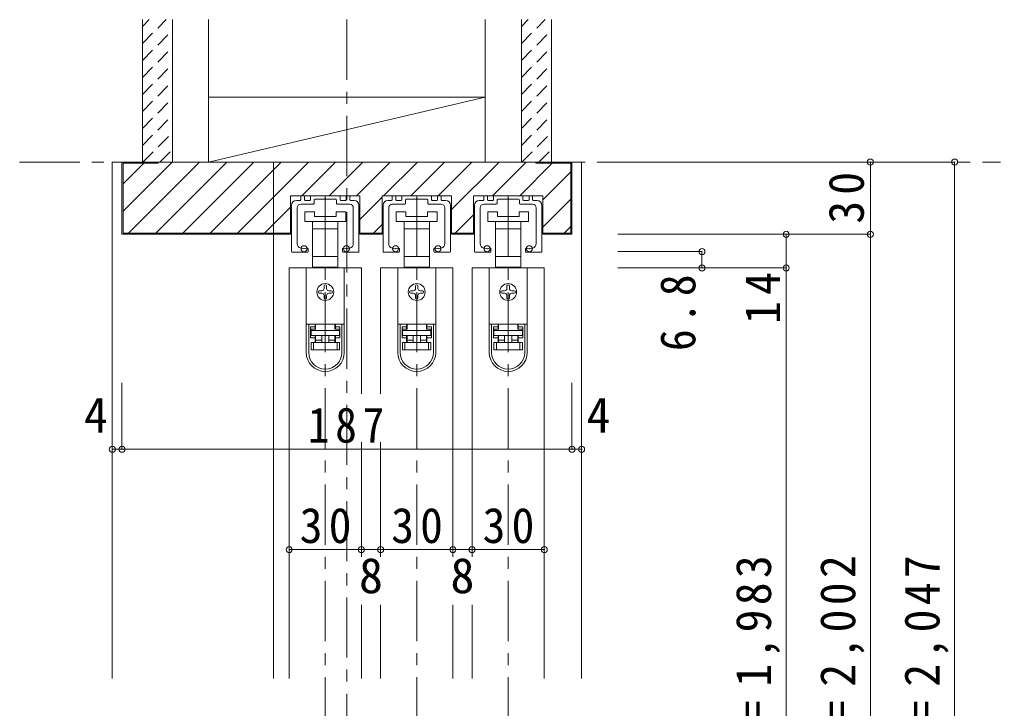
# Model space of a CAD drawing. Units: millimetres at full size, sheet at 1:5; details may follow other scales. Extents: x -957 to 993, y -689 to 708.
# Drawn here: x -523.8 to -116.3, y -220.5 to 65.6 of the extents above; entities that cross this region are included whole.
import ezdxf
from ezdxf.enums import TextEntityAlignment as Align

# ---------------------------------------------------------------- set-up
doc = ezdxf.new("R2010")
doc.units = ezdxf.units.MM
doc.header["$LTSCALE"] = 5
doc.header["$PDMODE"] = 32
doc.header["$PDSIZE"] = 2.5
doc.linetypes.add('CHAIN1', pattern=[8, 5, -1, 1, -1])
doc.linetypes.add('DASHED1', pattern=[1.8, 1.2, -0.6])
doc.layers.add('0-B_寸法', color=7, linetype='Continuous', lineweight=9)
doc.styles.add('ＭＳ ゴシック', font='')
doc.styles.get('ＭＳ ゴシック').set_extended_font_data('MS Gothic')

# ---------------------------------------------------------------- blocks, each defined once
blk = doc.blocks.new('01')
at = {"layer": '0-B_寸法'}
for p, q in [((-12, 5.72), (-10.45, 5.72)), ((-10.15, 6.02), (-10.15, 7.42)), ((-10.15, 4.22), (-4.95, 4.22)), ((-8.95, 7.72), (-9.85, 7.72)), ((-8.65, 6.02), (-8.65, 7.42)), ((-6.45, 5.72), (-8.35, 5.72)), ((-6.15, 7.42), (-6.15, 6.02)), ((-5.85, 7.72), (5.85, 7.72)), ((-4.65, 4.52), (-4.65, 5.92)), ((-4.35, 6.22), (-0.3, 6.22)), ((0, 6.52), (-0.3, 6.22)), ((0, 6.52), (0.3, 6.22)), ((4.35, 6.22), (0.3, 6.22)), ((4.65, 4.52), (4.65, 5.92)), ((10.15, 4.22), (4.95, 4.22)), ((6.15, 7.42), (6.15, 6.02)), ((6.45, 5.72), (8.35, 5.72)), ((8.65, 6.02), (8.65, 7.42)), ((8.95, 7.72), (9.85, 7.72)), ((10.15, 6.02), (10.15, 7.42)), ((12, 5.72), (10.45, 5.72)), ((-14, 3.72), (-14, -15.48)), ((-11.65, 2.72), (-11.65, -12.157)), ((11.65, 2.72), (11.65, -12.157)), ((14, 3.72), (14, -15.48)), ((-13.7, -15.78), (-7.45, -15.78)), ((-7.15, -15.48), (-7.15, -14.405)), ((7.15, -15.48), (7.15, -14.405)), ((13.7, -15.78), (7.45, -15.78))]:
    blk.add_line(p, q, dxfattribs=at)
for centre, radius, start, end in [((-12, 3.72), 2, 90, 180), ((-10.15, 2.72), 1.5, 90, 180), ((-10.45, 6.02), 0.3, 270, 0), ((-9.85, 7.42), 0.3, 90, 180), ((-8.95, 7.42), 0.3, 0, 90), ((-8.35, 6.02), 0.3, 180, 270), ((-6.45, 6.02), 0.3, 270, 0), ((-5.85, 7.42), 0.3, 90, 180), ((-4.95, 4.52), 0.3, 270, 0), ((-4.35, 5.92), 0.3, 90, 180), ((4.35, 5.92), 0.3, 0, 90), ((4.95, 4.52), 0.3, 180, 270), ((5.85, 7.42), 0.3, 0, 90), ((6.45, 6.02), 0.3, 180, 270), ((8.35, 6.02), 0.3, 270, 0), ((8.95, 7.42), 0.3, 90, 180), ((9.85, 7.42), 0.3, 0, 90), ((10.45, 6.02), 0.3, 180, 270), ((10.15, 2.72), 1.5, 0, 90), ((12, 3.72), 2, 0, 90), ((-9.65, -12.157), 2, 180, 253.54075), ((9.65, -12.157), 2, 286.45925, 0), ((-13.7, -15.48), 0.3, 180, 270), ((-8.8, -9.28), 5, 253.54075, 284.75682), ((-7.45, -14.405), 0.3, 0, 104.75682), ((-7.45, -15.48), 0.3, 270, 0), ((7.45, -14.405), 0.3, 75.24318, 180), ((7.45, -15.48), 0.3, 180, 270), ((8.8, -9.28), 5, 255.24318, 286.45925), ((13.7, -15.48), 0.3, 270, 0)]:
    blk.add_arc(centre, radius, start, end, dxfattribs=at)
for p in [(-8.8, -14.28), (8.8, -14.28)]:
    blk.add_point(p, dxfattribs=at)

msp = doc.modelspace()

# ---------------------------------------------------------------- linework, layer by layer
at = {"layer": '0-B_寸法'}
for p, q in [((-472.815, 65.558), (-472.815, 6.407)), ((-460.315, 65.558), (-460.315, 6.407)), ((-445.315, 65.558), (-445.315, 6.407)), ((-330.315, 6.407), (-330.315, 65.558)), ((-315.315, 65.558), (-315.315, 6.407)), ((-302.815, 65.558), (-302.815, 6.407)), ((-330.315, 33.407), (-445.315, 33.407)), ((-445.315, 6.407), (-330.315, 33.407)), ((-485.315, 6.407), (-481.315, 6.407)), ((-485.315, 6.407), (-485.315, -208.094)), ((-480.815, -14.019), (-460.457, 6.338)), ((-480.815, 5.907), (-480.815, -23.093)), ((-480.815, -2.706), (-472.203, 5.907)), ((-478.575, -23.093), (-449.075, 6.407)), ((-472.815, 6.407), (-460.315, 6.407)), ((-467.261, -23.093), (-437.761, 6.407)), ((-455.948, -23.093), (-426.448, 6.407)), ((-445.315, 6.407), (-330.315, 6.407)), ((-444.634, -23.093), (-415.134, 6.407)), ((-433.32, -23.093), (-403.82, 6.407)), ((-418.315, 6.407), (-418.315, -208.094)), ((-406.507, -7.593), (-392.507, 6.407)), ((-395.193, -7.593), (-381.193, 6.407)), ((-383.879, -7.593), (-369.879, 6.407)), ((-372.565, -7.593), (-358.565, 6.407)), ((-361.252, -7.593), (-347.252, 6.407)), ((-349.938, -7.593), (-335.938, 6.407)), ((-344.415, -13.384), (-324.624, 6.407)), ((-327.311, -7.593), (-313.311, 6.407)), ((-315.997, -7.593), (-302.497, 5.907)), ((-315.315, 6.407), (-302.815, 6.407)), ((-309.315, 5.907), (-309.315, 6.407)), ((-294.815, 5.907), (-309.315, 5.907)), ((-294.815, -23.093), (-294.815, 5.907)), ((-294.315, -23.593), (-294.315, 6.407)), ((-135.315, 6.407), (-275.315, 6.407)), ((-170.315, -428.593), (-170.315, 6.407)), ((-135.315, 6.407), (-135.315, -443.593)), ((-306.415, -9.325), (-294.815, 2.275)), ((-411.215, -23.593), (-411.215, -7.593)), ((-411.215, -7.593), (-382.415, -7.593)), ((-382.415, -23.593), (-382.415, -7.593)), ((-373.215, -7.593), (-344.415, -7.593)), ((-373.215, -23.593), (-373.215, -7.593)), ((-344.415, -23.593), (-344.415, -7.593)), ((-335.215, -7.593), (-306.415, -7.593)), ((-306.415, -23.593), (-306.415, -7.593)), ((-382.415, -17.443), (-373.215, -8.243)), ((-306.415, -20.639), (-294.815, -9.039)), ((-422.007, -23.093), (-411.215, -12.302)), ((-405.315, -14.293), (-405.315, -18.293)), ((-401.315, -14.293), (-405.315, -14.293)), ((-401.315, -16.293), (-401.315, -14.293)), ((-392.315, -16.293), (-401.315, -16.293)), ((-392.315, -14.293), (-392.315, -16.293)), ((-388.315, -14.293), (-392.315, -14.293)), ((-388.315, -18.293), (-388.315, -14.293)), ((-367.315, -14.293), (-367.315, -18.293)), ((-363.315, -14.293), (-367.315, -14.293)), ((-363.315, -16.293), (-363.315, -14.293)), ((-354.315, -16.293), (-363.315, -16.293)), ((-354.315, -14.293), (-354.315, -16.293)), ((-350.315, -14.293), (-354.315, -14.293)), ((-350.315, -18.293), (-350.315, -14.293)), ((-342.811, -23.093), (-335.215, -15.498)), ((-329.315, -14.293), (-329.315, -18.293)), ((-325.315, -14.293), (-329.315, -14.293)), ((-325.315, -16.293), (-325.315, -14.293)), ((-316.315, -16.293), (-325.315, -16.293)), ((-316.315, -14.293), (-316.315, -16.293)), ((-312.315, -14.293), (-316.315, -14.293)), ((-312.315, -18.293), (-312.315, -14.293)), ((-405.315, -18.293), (-396.815, -18.293)), ((-402.065, -18.293), (-402.065, -21.293)), ((-396.815, -18.293), (-388.315, -18.293)), ((-391.565, -21.293), (-391.565, -18.293)), ((-376.752, -23.093), (-373.215, -19.556)), ((-367.315, -18.293), (-358.815, -18.293)), ((-364.065, -18.293), (-364.065, -21.293)), ((-358.815, -18.293), (-350.315, -18.293)), ((-353.565, -21.293), (-353.565, -18.293)), ((-329.315, -18.293), (-320.815, -18.293)), ((-326.065, -18.293), (-326.065, -21.293)), ((-320.815, -18.293), (-312.315, -18.293)), ((-315.565, -21.293), (-315.565, -18.293)), ((-297.556, -23.093), (-294.815, -20.352)), ((-481.315, -23.593), (-411.215, -23.593)), ((-480.815, -23.093), (-411.215, -23.093)), ((-402.065, -21.293), (-402.065, -32.893)), ((-402.065, -21.293), (-396.815, -21.293)), ((-396.815, -21.293), (-391.565, -21.293)), ((-391.565, -32.893), (-391.565, -21.293)), ((-382.415, -23.093), (-373.215, -23.093)), ((-382.415, -23.593), (-373.215, -23.593)), ((-364.065, -21.293), (-364.065, -32.893)), ((-364.065, -21.293), (-358.815, -21.293)), ((-358.815, -21.293), (-353.565, -21.293)), ((-353.565, -32.893), (-353.565, -21.293)), ((-344.415, -23.093), (-335.215, -23.093)), ((-326.065, -21.293), (-326.065, -32.893)), ((-326.065, -21.293), (-320.815, -21.293)), ((-320.815, -21.293), (-315.565, -21.293)), ((-315.565, -32.893), (-315.565, -21.293)), ((-306.415, -23.093), (-294.815, -23.093)), ((-306.415, -23.593), (-294.315, -23.593)), ((-170.315, -23.593), (-275.315, -23.593)), ((-240.315, -30.793), (-275.315, -30.793)), ((-240.315, -30.793), (-240.315, -37.593)), ((-402.065, -32.893), (-402.065, -37.293)), ((-396.815, -32.893), (-402.065, -32.893)), ((-391.565, -32.893), (-396.815, -32.893)), ((-391.565, -37.293), (-391.565, -32.893)), ((-364.065, -32.893), (-364.065, -37.293)), ((-358.815, -32.893), (-364.065, -32.893)), ((-353.565, -32.893), (-358.815, -32.893)), ((-353.565, -37.293), (-353.565, -32.893)), ((-326.065, -32.893), (-326.065, -37.293)), ((-320.815, -32.893), (-326.065, -32.893)), ((-315.565, -32.893), (-320.815, -32.893)), ((-315.565, -37.293), (-315.565, -32.893)), ((-411.815, -37.593), (-411.815, -208.094)), ((-411.815, -37.593), (-381.815, -37.593)), ((-404.715, -37.593), (-404.715, -60.893)), ((-388.915, -37.593), (-404.715, -37.593)), ((-402.065, -37.293), (-400.815, -37.293)), ((-392.815, -37.593), (-392.815, -37.293)), ((-392.815, -37.293), (-391.565, -37.293)), ((-388.915, -37.593), (-388.915, -60.893)), ((-381.815, -37.593), (-381.815, -89.898)), ((-373.815, -37.593), (-373.815, -89.898)), ((-373.815, -37.593), (-343.815, -37.593)), ((-366.715, -37.593), (-366.715, -60.893)), ((-350.915, -37.593), (-366.715, -37.593)), ((-364.065, -37.293), (-362.815, -37.293)), ((-354.815, -37.593), (-354.815, -37.293)), ((-354.815, -37.293), (-353.565, -37.293)), ((-350.915, -37.593), (-350.915, -60.893)), ((-343.815, -37.593), (-343.815, -157.594)), ((-335.815, -37.593), (-335.815, -157.594)), ((-335.815, -37.593), (-305.815, -37.593)), ((-328.715, -37.593), (-328.715, -60.893)), ((-312.915, -37.593), (-328.715, -37.593)), ((-326.065, -37.293), (-324.815, -37.293)), ((-316.815, -37.593), (-316.815, -37.293)), ((-316.815, -37.293), (-315.565, -37.293)), ((-312.915, -37.593), (-312.915, -60.893)), ((-305.815, -37.593), (-305.815, -208.094)), ((-205.315, -37.593), (-275.315, -37.593)), ((-398.315, -47.093), (-399.315, -47.093)), ((-399.315, -48.093), (-398.315, -48.093)), ((-397.315, -45.093), (-397.315, -46.093)), ((-396.315, -46.093), (-396.315, -45.093)), ((-394.315, -47.093), (-395.315, -47.093)), ((-395.315, -48.093), (-394.315, -48.093)), ((-360.315, -47.093), (-361.315, -47.093)), ((-361.315, -48.093), (-360.315, -48.093)), ((-359.315, -45.093), (-359.315, -46.093)), ((-358.315, -46.093), (-358.315, -45.093)), ((-356.315, -47.093), (-357.315, -47.093)), ((-357.315, -48.093), (-356.315, -48.093)), ((-322.315, -47.093), (-323.315, -47.093)), ((-323.315, -48.093), (-322.315, -48.093)), ((-321.315, -45.093), (-321.315, -46.093)), ((-320.315, -46.093), (-320.315, -45.093)), ((-318.315, -47.093), (-319.315, -47.093)), ((-319.315, -48.093), (-318.315, -48.093)), ((-397.315, -49.093), (-397.315, -50.093)), ((-396.315, -50.093), (-396.315, -49.093)), ((-359.315, -49.093), (-359.315, -50.093)), ((-358.315, -50.093), (-358.315, -49.093)), ((-321.315, -49.093), (-321.315, -50.093)), ((-320.315, -50.093), (-320.315, -49.093)), ((-404.715, -60.893), (-404.715, -60.993)), ((-388.915, -60.893), (-404.715, -60.893)), ((-404.715, -60.993), (-404.715, -72.693)), ((-403.715, -60.993), (-404.715, -60.993)), ((-403.715, -72.693), (-403.715, -60.993)), ((-401.015, -60.993), (-403.715, -60.993)), ((-401.715, -60.993), (-401.715, -60.893)), ((-401.015, -60.993), (-401.015, -61.993)), ((-400.815, -63.093), (-400.815, -60.893)), ((-392.815, -60.893), (-392.815, -63.093)), ((-392.615, -61.993), (-392.615, -60.993)), ((-389.915, -60.993), (-392.615, -60.993)), ((-391.915, -60.893), (-391.915, -60.993)), ((-388.915, -60.893), (-388.915, -60.993)), ((-388.915, -72.693), (-388.915, -60.993)), ((-366.715, -60.893), (-366.715, -60.993)), ((-350.915, -60.893), (-366.715, -60.893)), ((-366.715, -60.993), (-366.715, -72.693)), ((-365.715, -60.993), (-366.715, -60.993)), ((-365.715, -72.693), (-365.715, -60.993)), ((-363.015, -60.993), (-365.715, -60.993)), ((-363.715, -60.993), (-363.715, -60.893)), ((-363.015, -60.993), (-363.015, -61.993)), ((-362.815, -63.093), (-362.815, -60.893)), ((-354.815, -60.893), (-354.815, -63.093)), ((-354.615, -61.993), (-354.615, -60.993)), ((-351.915, -60.993), (-354.615, -60.993)), ((-353.915, -60.893), (-353.915, -60.993)), ((-350.915, -60.893), (-350.915, -60.993)), ((-350.915, -72.693), (-350.915, -60.993)), ((-328.715, -60.893), (-328.715, -60.993)), ((-312.915, -60.893), (-328.715, -60.893)), ((-328.715, -60.993), (-328.715, -72.693)), ((-327.715, -60.993), (-328.715, -60.993)), ((-327.715, -72.693), (-327.715, -60.993)), ((-325.015, -60.993), (-327.715, -60.993)), ((-325.715, -60.993), (-325.715, -60.893)), ((-325.015, -60.993), (-325.015, -61.993)), ((-324.815, -63.093), (-324.815, -60.893)), ((-316.815, -60.893), (-316.815, -63.093)), ((-316.615, -61.993), (-316.615, -60.993)), ((-313.915, -60.993), (-316.615, -60.993)), ((-315.915, -60.893), (-315.915, -60.993)), ((-312.915, -60.893), (-312.915, -60.993)), ((-312.915, -72.693), (-312.915, -60.993)), ((-402.915, -61.993), (-401.015, -61.993)), ((-402.915, -61.993), (-402.915, -66.693)), ((-401.015, -62.993), (-402.915, -62.993)), ((-400.815, -63.093), (-402.715, -63.093)), ((-402.715, -63.093), (-402.715, -63.593)), ((-401.015, -61.993), (-401.015, -62.993)), ((-390.915, -63.093), (-392.815, -63.093)), ((-392.615, -61.993), (-390.715, -61.993)), ((-390.915, -63.593), (-390.915, -63.093)), ((-390.715, -66.693), (-390.715, -61.993)), ((-364.915, -61.993), (-363.015, -61.993)), ((-364.915, -61.993), (-364.915, -66.693)), ((-363.015, -62.993), (-364.915, -62.993)), ((-362.815, -63.093), (-364.715, -63.093)), ((-364.715, -63.093), (-364.715, -63.593)), ((-363.015, -61.993), (-363.015, -62.993)), ((-352.915, -63.093), (-354.815, -63.093)), ((-354.615, -61.993), (-352.715, -61.993)), ((-352.915, -63.593), (-352.915, -63.093)), ((-352.715, -66.693), (-352.715, -61.993)), ((-326.915, -61.993), (-325.015, -61.993)), ((-326.915, -61.993), (-326.915, -66.693)), ((-325.015, -62.993), (-326.915, -62.993)), ((-324.815, -63.093), (-326.715, -63.093)), ((-326.715, -63.093), (-326.715, -63.593)), ((-325.015, -61.993), (-325.015, -62.993)), ((-314.915, -63.093), (-316.815, -63.093)), ((-316.615, -61.993), (-314.715, -61.993)), ((-314.915, -63.593), (-314.915, -63.093)), ((-314.715, -66.693), (-314.715, -61.993)), ((-401.015, -66.693), (-402.915, -66.693)), ((-402.715, -71.593), (-402.715, -68.593)), ((-402.715, -68.593), (-401.715, -68.593)), ((-401.715, -68.593), (-401.715, -71.593)), ((-401.715, -68.593), (-391.915, -68.593)), ((-401.015, -66.693), (-401.015, -68.593)), ((-400.815, -67.593), (-400.815, -65.593)), ((-400.815, -67.593), (-398.315, -67.593)), ((-400.815, -68.593), (-400.815, -67.593)), ((-398.315, -65.593), (-398.315, -68.593)), ((-395.315, -65.593), (-395.315, -68.593)), ((-392.815, -65.593), (-392.815, -67.593)), ((-392.615, -65.693), (-390.715, -65.693)), ((-392.615, -66.693), (-392.615, -65.693)), ((-392.615, -68.593), (-392.615, -66.693)), ((-390.715, -66.693), (-392.615, -66.693)), ((-391.915, -71.593), (-391.915, -68.593)), ((-391.915, -68.593), (-390.915, -68.593)), ((-390.915, -68.593), (-390.915, -71.593)), ((-363.015, -66.693), (-364.915, -66.693)), ((-364.715, -71.593), (-364.715, -68.593)), ((-364.715, -68.593), (-363.715, -68.593)), ((-363.715, -68.593), (-363.715, -71.593)), ((-363.715, -68.593), (-353.915, -68.593)), ((-363.015, -66.693), (-363.015, -68.593)), ((-362.815, -67.593), (-362.815, -65.593)), ((-362.815, -67.593), (-360.315, -67.593)), ((-362.815, -68.593), (-362.815, -67.593)), ((-360.315, -65.593), (-360.315, -68.593)), ((-357.315, -65.593), (-357.315, -68.593)), ((-354.815, -65.593), (-354.815, -67.593)), ((-354.615, -65.693), (-352.715, -65.693)), ((-354.615, -66.693), (-354.615, -65.693)), ((-354.615, -68.593), (-354.615, -66.693)), ((-352.715, -66.693), (-354.615, -66.693)), ((-353.915, -71.593), (-353.915, -68.593)), ((-353.915, -68.593), (-352.915, -68.593)), ((-352.915, -68.593), (-352.915, -71.593)), ((-325.015, -66.693), (-326.915, -66.693)), ((-326.715, -71.593), (-326.715, -68.593)), ((-326.715, -68.593), (-325.715, -68.593)), ((-325.715, -68.593), (-325.715, -71.593)), ((-325.715, -68.593), (-315.915, -68.593)), ((-325.015, -66.693), (-325.015, -68.593)), ((-324.815, -67.593), (-324.815, -65.593)), ((-324.815, -67.593), (-322.315, -67.593)), ((-324.815, -68.593), (-324.815, -67.593)), ((-322.315, -65.593), (-322.315, -68.593)), ((-319.315, -65.593), (-319.315, -68.593)), ((-316.815, -65.593), (-316.815, -67.593)), ((-316.615, -65.693), (-314.715, -65.693)), ((-316.615, -66.693), (-316.615, -65.693)), ((-316.615, -68.593), (-316.615, -66.693)), ((-314.715, -66.693), (-316.615, -66.693)), ((-315.915, -71.593), (-315.915, -68.593)), ((-315.915, -68.593), (-314.915, -68.593)), ((-314.915, -68.593), (-314.915, -71.593)), ((-401.715, -71.593), (-402.715, -71.593)), ((-391.915, -71.593), (-401.715, -71.593)), ((-390.915, -71.593), (-391.915, -71.593)), ((-363.715, -71.593), (-364.715, -71.593)), ((-353.915, -71.593), (-363.715, -71.593)), ((-352.915, -71.593), (-353.915, -71.593)), ((-325.715, -71.593), (-326.715, -71.593)), ((-315.915, -71.593), (-325.715, -71.593)), ((-314.915, -71.593), (-315.915, -71.593)), ((-481.315, -112.898), (-481.315, -85.339)), ((-294.315, -112.898), (-294.315, -85.339)), ((-381.815, -109.898), (-381.815, -157.594)), ((-373.815, -109.898), (-373.815, -157.594)), ((-481.315, -112.898), (-294.315, -112.898)), ((-411.815, -154.594), (-381.815, -154.594)), ((-381.815, -154.594), (-373.815, -154.594)), ((-373.815, -154.594), (-343.815, -154.594)), ((-343.815, -154.594), (-335.815, -154.594)), ((-335.815, -154.594), (-305.815, -154.594)), ((-381.815, -177.594), (-381.815, -208.094)), ((-373.815, -177.594), (-373.815, -208.094)), ((-343.815, -177.594), (-343.815, -208.094)), ((-335.815, -177.594), (-335.815, -208.094))]:
    msp.add_line(p, q, dxfattribs=at)
at = {"layer": '0-B_寸法', "linetype": 'DASHED1'}
for p, q in [((-472.815, 62.757), (-470.014, 65.558)), ((-472.815, 55.686), (-462.943, 65.558)), ((-315.315, 62.757), (-312.514, 65.558)), ((-315.315, 55.686), (-305.443, 65.558)), ((-472.815, 48.615), (-460.315, 61.115)), ((-315.315, 48.615), (-302.815, 61.115)), ((-472.815, 41.544), (-460.315, 54.044)), ((-315.315, 41.544), (-302.815, 54.044)), ((-472.815, 34.473), (-460.315, 46.973)), ((-315.315, 34.473), (-302.815, 46.973)), ((-472.815, 27.402), (-460.315, 39.902)), ((-315.315, 27.402), (-302.815, 39.902)), ((-472.815, 20.331), (-460.315, 32.831)), ((-315.315, 20.331), (-302.815, 32.831)), ((-472.815, 13.26), (-460.315, 25.76)), ((-315.315, 13.26), (-302.815, 25.76)), ((-472.597, 6.407), (-460.315, 18.689)), ((-315.097, 6.407), (-302.815, 18.689)), ((-465.526, 6.407), (-460.315, 11.618)), ((-308.026, 6.407), (-302.815, 11.618))]:
    msp.add_line(p, q, dxfattribs=at)
at = {"layer": '0-B_寸法', "linetype": 'CHAIN1'}
for p, q in [((-387.815, 65.558), (-387.815, -453.593)), ((-523.815, 6.407), (-116.315, 6.407)), ((-396.815, -7.593), (-396.815, -443.593)), ((-358.815, -7.593), (-358.815, -443.593)), ((-320.815, -7.593), (-320.815, -443.593))]:
    msp.add_line(p, q, dxfattribs=at)
at = {"layer": '0-B_寸法', "color": 4}
for p, q in [((-485.315, -112.898), (-485.315, -85.339)), ((-481.315, -112.898), (-481.315, -85.339)), ((-294.315, -112.898), (-294.315, -85.339)), ((-290.315, -112.898), (-290.315, -85.339)), ((-485.315, -112.898), (-481.315, -112.898)), ((-294.315, -112.898), (-290.315, -112.898))]:
    msp.add_line(p, q, dxfattribs=at)
at = {"layer": '0-B_寸法'}
for points in [[(-294.315, 6.407), (-481.315, 6.407), (-481.315, -23.593)], [(-466.315, 6.407), (-466.315, 5.907), (-480.815, 5.907)], [(-294.315, 6.407), (-290.315, 6.407), (-290.315, -208.094)], [(-344.415, -23.593), (-335.215, -23.593), (-335.215, -7.593)], [(-205.315, -23.593), (-205.315, -423.594), (-275.315, -423.594)], [(-392.815, -37.293), (-400.815, -37.293), (-400.815, -37.593)], [(-354.815, -37.293), (-362.815, -37.293), (-362.815, -37.593)], [(-316.815, -37.293), (-324.815, -37.293), (-324.815, -37.593)], [(-388.915, -60.993), (-389.915, -60.993), (-389.915, -72.693)], [(-350.915, -60.993), (-351.915, -60.993), (-351.915, -72.693)], [(-312.915, -60.993), (-313.915, -60.993), (-313.915, -72.693)], [(-390.715, -62.993), (-392.615, -62.993), (-392.615, -61.993)], [(-352.715, -62.993), (-354.615, -62.993), (-354.615, -61.993)], [(-314.715, -62.993), (-316.615, -62.993), (-316.615, -61.993)], [(-402.915, -65.693), (-401.015, -65.693), (-401.015, -66.693)], [(-395.315, -67.593), (-392.815, -67.593), (-392.815, -68.593)], [(-364.915, -65.693), (-363.015, -65.693), (-363.015, -66.693)], [(-357.315, -67.593), (-354.815, -67.593), (-354.815, -68.593)], [(-326.915, -65.693), (-325.015, -65.693), (-325.015, -66.693)], [(-319.315, -67.593), (-316.815, -67.593), (-316.815, -68.593)]]:
    msp.add_lwpolyline(points, dxfattribs=at)
for points in [[(-390.915, -65.593), (-402.715, -65.593), (-402.715, -63.593), (-390.915, -63.593)], [(-352.915, -65.593), (-364.715, -65.593), (-364.715, -63.593), (-352.915, -63.593)], [(-314.915, -65.593), (-326.715, -65.593), (-326.715, -63.593), (-314.915, -63.593)]]:
    msp.add_lwpolyline(points, close=True, dxfattribs=at)
for centre in [(-396.815, -47.593), (-358.815, -47.593), (-320.815, -47.593)]:
    msp.add_circle(centre, 3.5, dxfattribs=at)
for centre, radius, start, end in [((-396.815, -45.093), 0.5, 90, 180), ((-396.815, -45.093), 0.5, 0, 90), ((-358.815, -45.093), 0.5, 90, 180), ((-358.815, -45.093), 0.5, 0, 90), ((-320.815, -45.093), 0.5, 90, 180), ((-320.815, -45.093), 0.5, 0, 90), ((-399.315, -47.593), 0.5, 90, 180), ((-399.315, -47.593), 0.5, 180, 270), ((-398.315, -46.093), 1, 270, 0), ((-398.315, -49.093), 1, 0, 90), ((-395.315, -46.093), 1, 180, 270), ((-395.315, -49.093), 1, 90, 180), ((-394.315, -47.593), 0.5, 0, 90), ((-394.315, -47.593), 0.5, 270, 0), ((-361.315, -47.593), 0.5, 90, 180), ((-361.315, -47.593), 0.5, 180, 270), ((-360.315, -46.093), 1, 270, 0), ((-360.315, -49.093), 1, 0, 90), ((-357.315, -46.093), 1, 180, 270), ((-357.315, -49.093), 1, 90, 180), ((-356.315, -47.593), 0.5, 0, 90), ((-356.315, -47.593), 0.5, 270, 0), ((-323.315, -47.593), 0.5, 90, 180), ((-323.315, -47.593), 0.5, 180, 270), ((-322.315, -46.093), 1, 270, 0), ((-322.315, -49.093), 1, 0, 90), ((-319.315, -46.093), 1, 180, 270), ((-319.315, -49.093), 1, 90, 180), ((-318.315, -47.593), 0.5, 0, 90), ((-318.315, -47.593), 0.5, 270, 0), ((-396.815, -50.093), 0.5, 180, 270), ((-396.815, -50.093), 0.5, 270, 0), ((-358.815, -50.093), 0.5, 180, 270), ((-358.815, -50.093), 0.5, 270, 0), ((-320.815, -50.093), 0.5, 180, 270), ((-320.815, -50.093), 0.5, 270, 0), ((-396.815, -72.693), 7.9, 180, 0), ((-396.815, -72.693), 6.9, 180, 0), ((-358.815, -72.693), 7.9, 180, 0), ((-358.815, -72.693), 6.9, 180, 0), ((-320.815, -72.693), 7.9, 180, 0), ((-320.815, -72.693), 6.9, 180, 0)]:
    msp.add_arc(centre, radius, start, end, dxfattribs=at)
for p in [(-170.315, 6.407), (-135.315, 6.407), (-205.315, -23.593), (-170.315, -23.593), (-240.315, -30.793), (-240.315, -37.593), (-205.315, -37.593), (-485.315, -112.898), (-481.315, -112.898), (-294.315, -112.898), (-290.315, -112.898), (-411.815, -154.594), (-381.815, -154.594), (-373.815, -154.594), (-343.815, -154.594), (-335.815, -154.594), (-305.815, -154.594)]:
    msp.add_point(p, dxfattribs=at)

# ---------------------------------------------------------------- block references
for p in [(-396.815, -15.313), (-358.815, -15.313), (-320.815, -15.313)]:
    msp.add_blockref('01', p, dxfattribs=at)

# ---------------------------------------------------------------- texts
at = {"layer": '0-B_寸法', "style": 'ＭＳ ゴシック'}
for s, p in [('4', (-497.107, -110.398)), ('4', (-288.272, -110.398)), ('8', (-382.815, -177.094)), ('8', (-344.815, -177.094))]:
    msp.add_text(s, height=14.66, dxfattribs=at).set_placement(p, align=Align.BOTTOM_LEFT)
at = {"layer": '0-B_寸法', "char_height": 14.66, "attachment_point": 7, "rotation": 90, "style": 'ＭＳ ゴシック'}
for s, insert in [('\\T1.27;\\W0.95;30', (-172.815, -19.218)), ('\\T1.27;\\W0.95;14', (-207.815, -60.843)), ('\\T1.27;\\W0.9;6.8', (-242.815, -72.093)), ('\\T1.19;\\W0.95;ＤＨ＝1,983', (-207.815, -279.344)), ('\\T1.19;\\W0.95;枠内＝2,002', (-172.815, -279.344)), ('\\T1.19;\\W0.95;枠外＝2,047', (-137.815, -279.344))]:
    msp.add_mtext(s, dxfattribs=dict(at, insert=insert))
at = {"layer": '0-B_寸法', "char_height": 14.66, "attachment_point": 7, "style": 'ＭＳ ゴシック'}
for s, insert in [('\\T1.27;\\W0.9;187', (-404.065, -110.398)), ('\\T1.27;\\W0.95;30', (-407.44, -152.094)), ('\\T1.27;\\W0.95;30', (-369.44, -152.094)), ('\\T1.27;\\W0.95;30', (-331.44, -152.094))]:
    msp.add_mtext(s, dxfattribs=dict(at, insert=insert))

doc.saveas('drawing.dxf')
